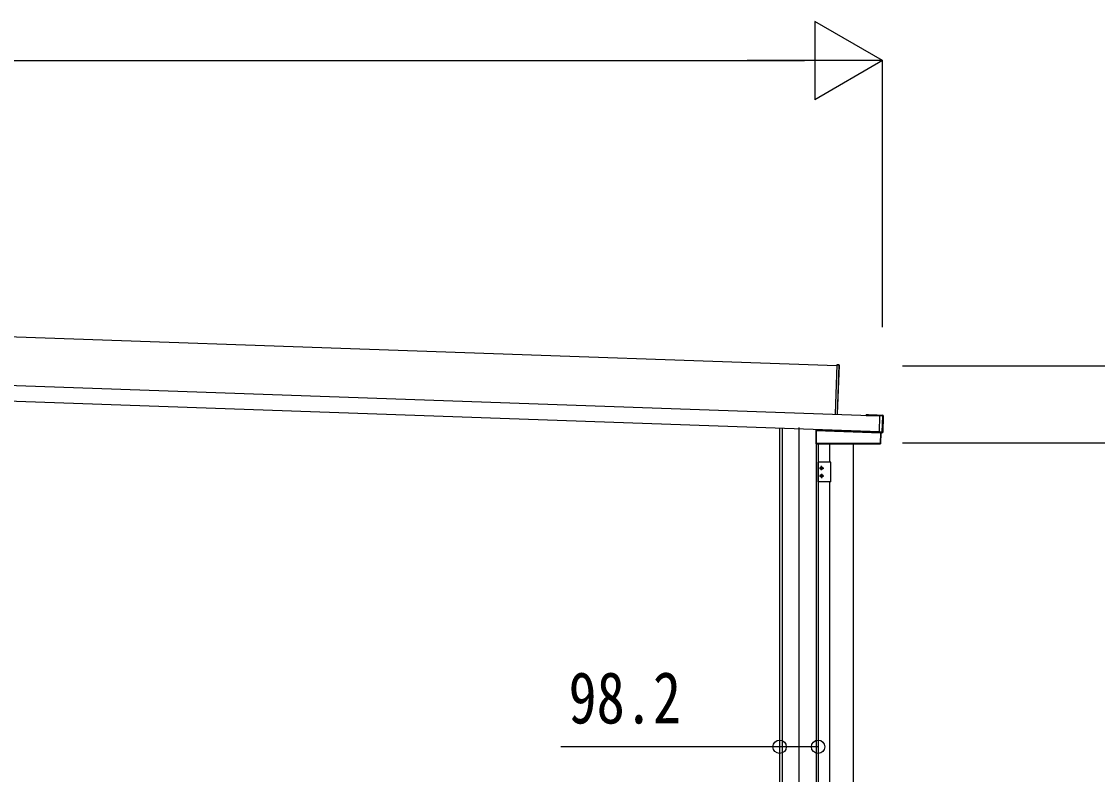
# Model space of a CAD drawing. Units: millimetres, scale not verified. Extents: x -16820 to 16820, y -11880 to 11880.
# Drawn here: x 3941 to 6689, y -6598 to -4674 of the extents above; entities that cross this region are included whole.
import ezdxf
from ezdxf.enums import TextEntityAlignment as Align

# ---------------------------------------------------------------- set-up
doc = ezdxf.new("R2010")
doc.units = ezdxf.units.MM
doc.header["$LTSCALE"] = 60
for name, color, linetype in [('0-3_YKK_12', 2, 'Continuous'), ('0-4_YKK_A1', 4, 'Continuous'), ('0-5_YKK_D', 6, 'Continuous')]:
    doc.layers.add(name, color=color, linetype=linetype)
doc.styles.add('ＭＳ ゴシック', font='')
doc.styles.get('ＭＳ ゴシック').set_extended_font_data('MS Gothic')

msp = doc.modelspace()

# ---------------------------------------------------------------- linework, layer by layer
at = {"layer": '0-3_YKK_12'}
msp.add_line((5927.12, -8502.5), (5927.12, -5711.01), dxfattribs=at)
at = {"layer": '0-4_YKK_A1'}
for p, q in [((6023.18, -5553.73), (876.38, -5374)), ((6133.24, -5681.95), (338.59, -5479.6)), ((6131.85, -5721.93), (337.19, -5519.57)), ((6024.87, -5677.2), (6029.25, -5551.78)), ((6028.78, -5551.76), (6029.25, -5551.78)), ((6104.28, -5680.44), (6104.35, -5678.44)), ((6110.27, -5680.65), (6110.34, -5678.65)), ((6110.34, -5678.65), (6120.34, -5679)), ((6120.27, -5681), (6120.34, -5679)), ((6120.34, -5679), (6126.33, -5679.21)), ((6126.26, -5681.2), (6126.33, -5679.21)), ((6126.33, -5679.21), (6139.82, -5679.68)), ((6140.3, -5681.66), (6133.26, -5681.41)), ((6133.28, -5680.91), (6133.29, -5680.56)), ((6134.49, -5680.6), (6133.29, -5680.56)), ((6133.29, -5680.56), (6133.29, -5680.56)), ((6134.49, -5680.6), (6133.29, -5680.56)), ((6134.49, -5680.6), (6134.49, -5680.6)), ((6134.83, -5679.5), (6134.79, -5680.6)), ((6135.09, -5680.51), (6140.79, -5680.71)), ((6135.09, -5680.51), (6135.09, -5680.59)), ((6138.86, -5722.71), (6140.3, -5681.66)), ((6140.79, -5681.67), (6139.36, -5722.73)), ((6141.27, -5681.23), (6139.81, -5723.21)), ((6140.79, -5681.67), (6140.3, -5681.66)), ((6140.31, -5681.16), (6140.79, -5680.71)), ((6141.27, -5681.23), (6140.79, -5681.67)), ((6141.36, -5721.76), (6142.72, -5682.78)), ((5877.12, -5713.03), (5877.12, -7950)), ((5883.98, -5713.27), (5883.98, -8450)), ((5969.87, -5718.78), (5969.87, -5752.26)), ((5969.87, -5718.78), (5970.24, -5718.79)), ((5970.54, -5718.49), (5970.17, -5718.48)), ((5970.25, -5718.79), (5970.55, -5718.79)), ((5970.25, -5718.79), (5970.25, -5751.88)), ((5970.37, -5718.28), (5970.37, -5716.29)), ((5970.55, -5718.79), (5970.56, -5718.49)), ((5970.56, -5718.49), (6133.35, -5724.18)), ((5970.72, -5718.29), (5971.01, -5718.29)), ((5970.72, -5718.3), (5971.01, -5718.31)), ((5971.01, -5718.29), (5971.01, -5716.31)), ((6132.86, -5723.96), (5971.01, -5718.31)), ((6131.81, -5722.96), (6131.8, -5723.31)), ((6131.8, -5723.31), (6133, -5723.36)), ((6131.8, -5723.31), (6131.8, -5723.31)), ((6131.8, -5723.31), (6133, -5723.36)), ((6132.88, -5723.35), (6132.86, -5723.96)), ((6133.16, -5723.97), (6132.86, -5723.96)), ((6133, -5723.36), (6133, -5723.36)), ((6133.16, -5723.97), (6133.18, -5723.36)), ((6133.27, -5724.16), (6133.3, -5723.36)), ((6133.27, -5724.16), (6133.3, -5723.37)), ((6135.37, -5724.25), (6133.35, -5724.18)), ((6133.59, -5723.41), (6133.59, -5723.49)), ((6139.29, -5723.69), (6133.59, -5723.49)), ((6135.08, -5752.27), (6136.04, -5724.57)), ((6135.37, -5724.25), (6135.36, -5724.55)), ((6135.75, -5724.26), (6135.37, -5724.25)), ((6135.66, -5724.56), (6136.04, -5724.57)), ((6138.25, -5724.65), (6136.04, -5724.57)), ((6139.29, -5723.69), (6138.84, -5723.21)), ((6139.36, -5722.73), (6138.86, -5722.71)), ((6139.36, -5722.73), (6139.81, -5723.21)), ((5970.25, -5751.88), (5969.87, -5752.26)), ((5970.17, -5752.56), (5970.55, -5752.18)), ((5970.17, -5752.56), (6134.78, -5752.56)), ((5970.55, -5751.88), (5970.25, -5751.88)), ((5970.26, -5752.56), (5970.26, -8450)), ((5970.55, -5751.88), (5970.55, -5752.18)), ((5970.55, -5752.18), (6134.41, -5752.18)), ((5975.32, -5752.56), (5975.32, -7950)), ((6005.25, -5800), (6005.25, -5752.56)), ((6065.45, -7840), (6065.45, -5752.56)), ((6134.41, -5751.88), (6134.41, -5752.18)), ((6134.41, -5752.18), (6134.78, -5752.56)), ((6135.08, -5752.27), (6134.71, -5751.89)), ((6007.92, -5800), (5975.62, -5800)), ((5975.62, -5850), (5975.62, -5800)), ((5978.82, -5815), (5989.82, -5815)), ((5984.32, -5820.5), (5984.32, -5809.5)), ((5985.55, -5815.41), (5986.37, -5815.41)), ((6007.92, -5850), (6007.92, -5800)), ((6007.92, -5850), (5975.62, -5850)), ((5978.82, -5835), (5989.82, -5835)), ((5984.32, -5829.5), (5984.32, -5840.5)), ((5985.55, -5834.59), (5986.37, -5834.59)), ((6005.25, -6780), (6005.25, -5850))]:
    msp.add_line(p, q, dxfattribs=at)
for points in [[(6028.8, -5551.26), (6023.28, -5550.73), (6023.26, -5551.23), (6018.9, -5676.16)], [(6023.26, -5551.23), (6028.78, -5551.76), (6024.42, -5676.69)], [(6097.85, -5678.21), (6097.78, -5680.21), (6133.02, -5681.44)], [(6097.85, -5678.21), (6104.35, -5678.44), (6110.34, -5678.65)], [(6131.81, -5722.96), (6131.83, -5722.47), (6133.26, -5681.41), (6133.28, -5680.91)], [(6133.28, -5680.91), (6140.31, -5681.16), (6140.3, -5681.66)], [(6135.09, -5680.59), (6135.03, -5680.59), (6134.99, -5680.6)], [(5970.72, -5716.3), (5970.72, -5718.29), (5970.37, -5718.28)], [(6131.83, -5722.47), (6138.86, -5722.71), (6138.84, -5723.21), (6131.81, -5722.96)], [(6133.5, -5723.4), (6133.54, -5723.41), (6133.59, -5723.41)], [(6134.41, -5751.88), (6134.71, -5751.89), (6135.66, -5724.56), (6135.36, -5724.55)], [(5983.09, -5814.59), (5982.27, -5814.59), (5982.27, -5815.41), (5983.09, -5815.41)], [(5984.73, -5813.77), (5984.73, -5812.95), (5983.91, -5812.95), (5983.91, -5813.77)], [(5983.91, -5816.23), (5983.91, -5817.05), (5984.73, -5817.05), (5984.73, -5816.23)], [(5986.37, -5815.41), (5986.37, -5814.59), (5985.55, -5814.59)], [(5983.09, -5835.41), (5982.27, -5835.41), (5982.27, -5834.59), (5983.09, -5834.59)], [(5983.91, -5833.77), (5983.91, -5832.95), (5984.73, -5832.95), (5984.73, -5833.77)], [(5984.73, -5836.23), (5984.73, -5837.05), (5983.91, -5837.05), (5983.91, -5836.23)], [(5986.37, -5834.59), (5986.37, -5835.41), (5985.55, -5835.41)]]:
    msp.add_lwpolyline(points, dxfattribs=at)
msp.add_lwpolyline([(5970.55, -5751.88), (5970.55, -5718.79), (6135.36, -5724.55), (6134.41, -5751.88)], close=True, dxfattribs=at)
for centre in [(5984.32, -5815), (5984.32, -5835)]:
    msp.add_circle(centre, 3.5, dxfattribs=at)
for centre, radius, start, end in [((6026.74, -5551.44), 2.07, 351.06854, 4.93146), ((6028.75, -5551.76), 0.5, 358, 84.5), ((6134.73, -5676.6), 4.01, 266.55184, 273.90119), ((6139.72, -5682.68), 3, 358, 88), ((6140.29, -5681.66), 0.501, 358.24971, 87.75029), ((5970.54, -5718.79), 0.3, 90.16173, 180.04449), ((5970.55, -5718.79), 0.3, 88.05611, 180.04719), ((5970.55, -5718.79), 0.3, 88.19064, 179.87538), ((5970.54, -5718.65), 0.159, 86.02272, 89.97728), ((6132.98, -5727.06), 3.71, 81.82188, 89.76035), ((6133.36, -5723.98), 0.2, 178, 268), ((6135.36, -5724.55), 0.3, 357.94657, 87.94647), ((6138.36, -5721.65), 3, 268, 358), ((6138.86, -5722.71), 0.501, 268.24971, 357.75029), ((5970.55, -5751.88), 0.301, 180.24971, 269.75029), ((6134.41, -5751.88), 0.301, 270.23913, 357.76087), ((5983.09, -5813.77), 0.82, 270, 0), ((5983.09, -5816.23), 0.82, 0, 90), ((5985.55, -5813.77), 0.82, 180, 270), ((5985.55, -5816.23), 0.82, 90, 180), ((5983.09, -5833.77), 0.82, 270, 0), ((5983.09, -5836.23), 0.82, 0, 90), ((5985.55, -5833.77), 0.82, 180, 270), ((5985.55, -5836.23), 0.82, 90, 180)]:
    msp.add_arc(centre, radius, start, end, dxfattribs=at)
for centre, major_axis, ratio, start_param, end_param in [((6134.49, -5680.57), (0.6, -0.021), 0.061163, 4.712389, 6.2831853), ((6135.08, -5680.81), (-0.01, -0.3), 0.998135, 3.1415927, 3.9545103), ((6140.77, -5681.21), (0.367, 0.342), 0.99628, 5.4996506, 7.06672), ((5970.17, -5718.78), (-0.3, 0.01), 0.998133, 4.7490956, 6.3180268), ((5970.17, -5718.28), (-0.2, 0.007), 0.998133, 1.607503, 3.1764341), ((5970.25, -5718.29), (0, 0.5), 0.061125, 3.1027435, 3.1394501), ((5970.54, -5718.29), (0.007, 0.2), 0.854479, 3.1782993, 4.712389), ((5970.54, -5718.29), (0.47, -0.016), 0.425228, 4.7490956, 6.2831853), ((5970.55, -5718.29), (-0.011, 0.2), 0.151815, 3.0913179, 3.1280246), ((5970.51, -5718.29), (0.201, -0.007), 0.992577, 6.2831853, 6.3180268), ((5970.51, -5718.29), (-0.501, 0.017), 0.998133, 3.1415927, 3.1764341), ((6133.36, -5723.98), (0.5, -0.017), 0.4, 3.1415927, 4.712389), ((6132.99, -5723.39), (0.6, -0.021), 0.061163, 6.2831853, 7.8539816), ((6133.6, -5723.19), (-0.01, -0.3), 0.998135, 5.4691958, 6.2831853), ((6135.74, -5724.56), (0.3, -0.01), 0.998135, 0, 1.5707963), ((6139.3, -5723.19), (0.342, -0.367), 0.99628, 5.4996506, 7.06672), ((5970.17, -5752.26), (0.213, 0.213), 0.99628, 2.358058, 3.9251274), ((6134.78, -5752.26), (-0.209, 0.217), 0.996405, 2.3754474, 3.9077379)]:
    msp.add_ellipse(centre, major_axis=major_axis, ratio=ratio, start_param=start_param, end_param=end_param, dxfattribs=at)
at = {"layer": '0-5_YKK_D'}
for p, q in [((6140.22, -4774), (5967.01, -4674)), ((5967.01, -4674), (5967.01, -4874)), ((530.21, -4774), (5940.22, -4774)), ((6140.22, -4774), (5793.81, -4774)), ((6140.22, -4774), (5967.01, -4874)), ((6140.22, -5454.94), (6140.22, -4773)), ((6191.3, -5553.73), (8128.12, -5553.73)), ((6191.3, -5750), (7228.12, -5750))]:
    msp.add_line(p, q, dxfattribs=at)
msp.add_lwpolyline([(5975.32, -6526.99), (5877.12, -6526.99), (5317.92, -6526.99)], dxfattribs=at)
for centre in [(5877.12, -6526.99), (5975.32, -6526.99)]:
    msp.add_circle(centre, 17, dxfattribs=at)

# ---------------------------------------------------------------- texts
at = {"layer": '0-5_YKK_D', "style": 'ＭＳ ゴシック', "width": 0.8}
msp.add_text('98.2', height=132, dxfattribs=at).set_placement((5337.92, -6506.99), align=Align.BOTTOM_LEFT)

doc.saveas('drawing.dxf')
